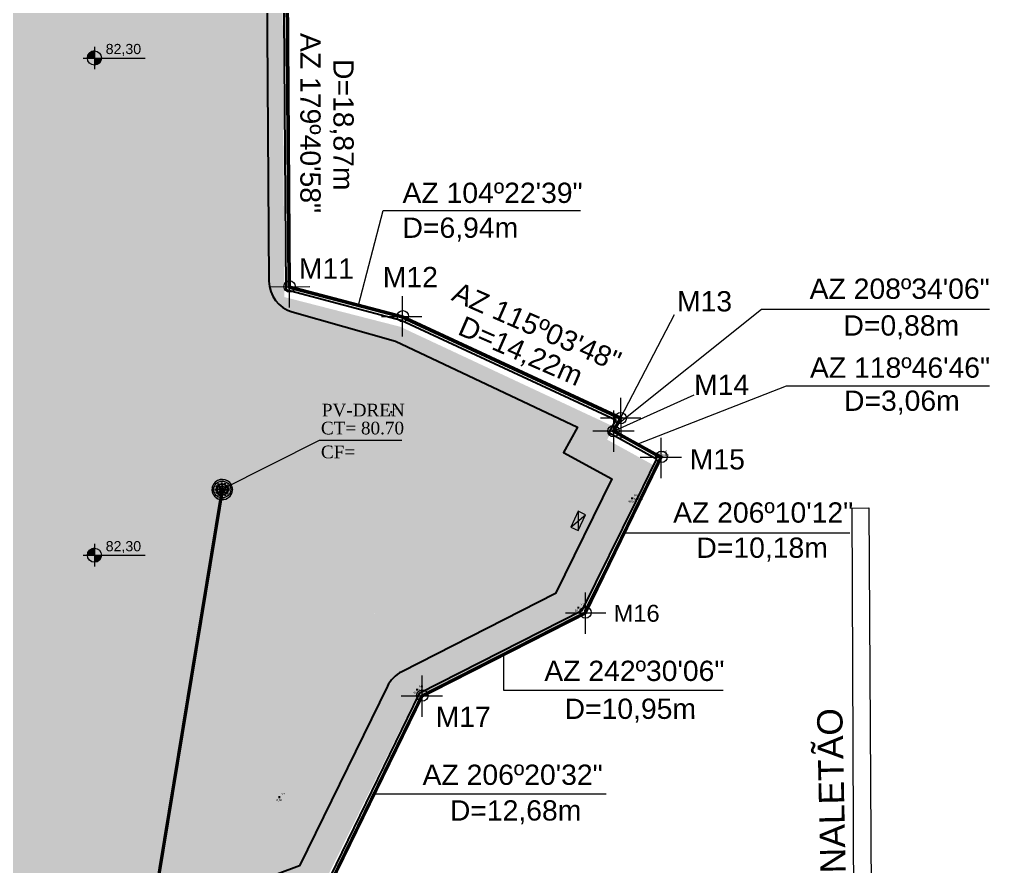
# Model space of a CAD drawing. Header units: metres. Extents: x 1156 to 2335, y -13 to 268.
# Drawn here: x 1386 to 1443.4, y 75.3 to 125.4 of the extents above; entities that cross this region are included whole.
import ezdxf
from ezdxf.enums import TextEntityAlignment as Align

# ---------------------------------------------------------------- set-up
doc = ezdxf.new("R2010")
doc.units = ezdxf.units.M
doc.header["$LTSCALE"] = 0.05
for name, pattern in [('Contínua', [0]), ('Da Camada', [0]), ('Dash dot', [0.021, 0.01, -0.005000000000000001, 0.001, -0.005000000000000001])]:
    doc.linetypes.add(name, pattern=pattern)
doc.layers.get('0').update_dxf_attribs({"lineweight": 0})
for name, color, linetype, lineweight in [('#COTAS', 7, 'Continuous', 18), ('01-TOPO_CAIXA', 17, 'Continuous', 5), ('G-ANNO-DIMS', 111, 'Continuous', 9), ('LEGENDA', 7, 'Contínua', 13), ('P-SANR-FIXT', 7, 'Continuous', 9)]:
    doc.layers.add(name, color=color, linetype=linetype, lineweight=lineweight)
for name, color, linetype in [('$COTA', 4, 'Contínua'), ('$DESCR', 3, 'Contínua'), ('$POINT', 7, 'Contínua'), ('ARQ_RUA', 2, 'Continuous'), ('DIV', 1, 'Contínua'), ('HACHURA', 252, 'Continuous'), ('MURO', 7, 'Continuous'), ('Muro azimute', 5, 'Continuous'), ('sh- grama', 63, 'Continuous')]:
    doc.layers.add(name, color=color, linetype=linetype)
doc.styles.add('Calibri', font='calibri.ttf', dxfattribs={"height": 0.9})
doc.styles.add('L50', font='romans.shx', dxfattribs={"height": 0.75})
doc.styles.add('Padrao', font='arial.ttf')
doc.styles.add('PDF Arial', font='arial.ttf')

# ---------------------------------------------------------------- blocks, each defined once
blk = doc.blocks.new('Poço de visita com grelha - DI - 1200mm-2499239-ESQUEMA IMPLANTAÇÃO GERAL Copiar 1')
at = {"layer": 'P-SANR-FIXT'}
for p, q in [((-0.02414213562373078, 0.2249998140728951), (-0.3498571136907177, 0.2249998140728951)), ((-0.02414213562373035, 0.2049998140728951), (-0.3498571136907179, 0.2049998140728951)), ((-0.2190852182830069, 0.4199428967321715), (-0.2544574053489247, 0.4553150837980894)), ((-0.02414213562373036, 0.2049998140728951), (-0.2544574053489246, -0.02531545565229942)), ((-0.009999999999999615, 0.2391419496966258), (-0.2403152697251937, 0.4694572194218202)), ((-0.009999999999999615, 0.190857678449164), (-0.2403152697251938, -0.0394575912760305)), ((-0.02414213562373077, 0.2249998140728951), (-0.2190852182830069, 0.4199428967321715)), ((-0.009999999999999615, 0.2391419496966258), (-0.009999999999999615, 0.564856927763613)), ((-0.009999999999999615, 0.190857678449164), (-0.009999999999999615, -0.1348572996178232)), ((0.01000000000000039, 0.2391419496966259), (0.01000000000000039, 0.564856927763613)), ((0.0100000000000004, 0.2391419496966259), (0.2403152697251944, 0.4694572194218202)), ((0.01000000000000039, 0.1908576784491638), (0.01000000000000039, -0.1348572996178232)), ((0.0100000000000004, 0.1908576784491638), (0.2403152697251944, -0.03945759127603039)), ((0.02414213562373144, 0.224999814072895), (0.2544574053489254, 0.4553150837980892)), ((0.02414213562373145, 0.224999814072895), (0.3498571136907185, 0.224999814072895)), ((0.0241421356237311, 0.2049998140728951), (0.2544574053489254, -0.02531545565229952)), ((0.02414213562373107, 0.2049998140728951), (0.3498571136907184, 0.2049998140728951))]:
    blk.add_line(p, q, dxfattribs=at)
at = {"layer": 'P-SANR-FIXT', "color": 8, "linetype": 'Dash dot', "true_color": 0x808080}
for radius in [0.6000000000000006, 0.4000000000000006]:
    blk.add_circle((1.586231146433192e-17, 0.2149998140728949), radius, dxfattribs=at)
at = {"layer": 'P-SANR-FIXT', "color": 5, "true_color": 0x0000ff}
blk.add_circle((4.229949723821847e-18, 0.2149998140728949), 0.5000000000000003, dxfattribs=at)
at = {"layer": 'P-SANR-FIXT'}
blk.add_circle((3.468558773533914e-16, 0.2149998140728949), 0.3500000000000003, dxfattribs=at)
for centre, radius, start, end in [((-6.767919558114955e-17, 0.2149998140728952), 0.6000000000000006, 359.9999999999996, 179.9999999999998), ((0, 0.2149998140728952), 0.6000000000000004, 179.9999999999998, 359.9999999999992), ((3.468558773533914e-16, 0.2149998140728949), 0.2999999999999999, 136.9102131717099, 178.0897868282901), ((3.468558773533914e-16, 0.2149998140728949), 0.3, 181.9102131717096, 223.0897868282897), ((3.468558773533914e-16, 0.2149998140728949), 0.2999999999999998, 91.91021317170986, 133.0897868282901), ((3.468558773533914e-16, 0.2149998140728949), 0.2, 137.8659839825988, 177.1340160174011), ((3.468558773533914e-16, 0.2149998140728949), 0.2, 182.8659839825985, 222.1340160174008), ((3.468558773533914e-16, 0.2149998140728949), 0.1999999999999998, 92.86598398259879, 132.1340160174012), ((3.468558773533914e-16, 0.2149998140728949), 0.1999999999999998, 227.8659839825985, 267.1340160174009), ((3.468558773533914e-16, 0.2149998140728949), 0.09999999999999999, 140.7391704772668, 174.2608295227332), ((3.468558773533914e-16, 0.2149998140728949), 0.1, 185.7391704772664, 219.2608295227329), ((3.468558773533914e-16, 0.2149998140728949), 0.09999999999999994, 95.7391704772667, 129.2608295227332), ((3.468558773533914e-16, 0.2149998140728949), 0.09999999999999995, 230.7391704772664, 264.2608295227329), ((3.468558773533914e-16, 0.2149998140728949), 0.2999999999999999, 46.91021317170993, 88.08978682828999), ((3.394534653367032e-16, 0.2149998140728949), 0.1999999999999998, 47.86598398259883, 87.13401601740104), ((3.468558773533914e-16, 0.2149998140728949), 0.09999999999999991, 50.73917047726678, 84.26082952273312), ((3.468558773533914e-16, 0.2149998140728949), 0.09999999999999992, 275.7391704772665, 309.2608295227329), ((3.394534653367032e-16, 0.2149998140728949), 0.1999999999999998, 272.8659839825987, 312.1340160174008), ((3.468558773533914e-16, 0.2149998140728949), 0.1, 5.739170477266761, 39.26082952273323), ((3.468558773533914e-16, 0.2149998140728949), 0.1, 320.7391704772664, 354.2608295227329), ((3.468558773533914e-16, 0.2149998140728949), 0.2, 2.865983982598785, 42.13401601740115), ((3.468558773533914e-16, 0.2149998140728949), 0.2, 317.8659839825985, 357.1340160174007), ((3.468558773533914e-16, 0.2149998140728949), 0.3, 1.910213171709836, 43.08978682829007), ((3.468558773533914e-16, 0.2149998140728949), 0.3, 316.9102131717095, 358.0897868282896), ((3.468558773533914e-16, 0.2149998140728949), 0.2999999999999998, 226.9102131717096, 268.0897868282898), ((3.468558773533914e-16, 0.2149998140728949), 0.2999999999999999, 271.9102131717097, 313.0897868282897)]:
    blk.add_arc(centre, radius, start, end, dxfattribs=at)
blk = doc.blocks.new('PS_CRUZETA')
at = {"color": 0}
for p, q in [((-0.5, 0), (0.5, 0)), ((0, 0.5), (0, -0.5))]:
    blk.add_line(p, q, dxfattribs=at)
blk = doc.blocks.new('MURO')
blk.add_blockref('PS_CRUZETA', (0, 0))
at = {"color": 7, "style": 'Padrao'}
blk.add_attdef('0', (1.2, 1.2), '', height=1.2, dxfattribs=at)
at = {"color": 3, "style": 'Padrao'}
blk.add_attdef('1', (1.2, -1), '', height=1.2, dxfattribs=at)
at = {"color": 4, "style": 'Padrao'}
blk.add_attdef('2', text='', height=1.2, dxfattribs=at).set_placement((0, -1.2), align=Align.TOP_CENTER)
blk = doc.blocks.new('REC')
blk.add_blockref('PS_CRUZETA', (0, 0))
at = {"color": 7, "linetype": 'Da Camada', "style": 'Padrao'}
blk.add_attdef('0', (1.2, 1.2), '', height=1.2, dxfattribs=at)
at = {"color": 3, "linetype": 'Contínua', "style": 'Padrao'}
blk.add_attdef('1', (1.2, -1), '', height=1.2, dxfattribs=at)
at = {"color": 4, "linetype": 'Contínua', "style": 'Padrao'}
blk.add_attdef('2', text='', height=1.2, dxfattribs=at).set_placement((0, -1.2), align=Align.TOP_CENTER)
blk = doc.blocks.new('A$C9e43eeee')
at = {"layer": 'Muro azimute', "color": 7, "lineweight": 50}
for p, q in [((219.0199928000293, 87.06010904817822), (218.8946649801001, 105.9050366347933)), ((225.720095847013, 85.29558183534982), (219.0199928000293, 87.06010904817822)), ((238.6448272022317, 79.29982396683636), (225.720095847013, 85.29558183534982)), ((238.220767088329, 78.53204126751962), (238.6448272022317, 79.29982396683636)), ((241.0297080897508, 76.98004654332044), (238.220767088329, 78.53204126751962)), ((239.7255745515358, 74.29060489593985), (241.0297080897508, 76.98004654332044)), ((236.5350791078308, 67.76142156406286), (239.7255745515358, 74.29060489593985)), ((226.8753957132067, 62.84978618382456), (236.5350791078308, 67.76142156406286)), ((221.2317180000318, 51.27914576514604), (226.8753957132067, 62.84978618382456))]:
    blk.add_line(p, q, dxfattribs=at)
blk = doc.blocks.new('A$C1ef3e068')
at = {"layer": 'Muro azimute', "color": 7, "lineweight": 0}
for p, q in [((223.074933022016, 92.40441331722513), (223.0760252428963, 90.0206386336481)), ((224.29791368514, 91.24364730270327), (221.914139001562, 91.24255508182432)), ((229.775008063335, 90.70100853238773), (229.7761002842153, 88.31723384854104)), ((230.9368943046693, 89.47909208421106), (228.5531196210914, 89.47799986333212)), ((242.6997534213997, 84.674689419076), (242.7008456422782, 82.29091473549852)), ((242.275679303576, 83.93746796455753), (242.2767995301174, 81.49257085298859)), ((243.8921868736288, 83.48334818772719), (241.5084121900509, 83.48225596684824)), ((243.498687972361, 82.71557952204466), (241.0537908634878, 82.71445929550282)), ((245.0846483117375, 82.32435081236645), (245.0857405326178, 79.9405761287885)), ((246.3076289748597, 81.16358479784458), (243.862731863831, 81.16246457130183)), ((240.5899913241547, 73.16684826110122), (240.5911115506979, 70.72195114953274)), ((241.8129999929415, 71.9449598185879), (239.4292253093636, 71.94386759770896)), ((240.5905514374253, 71.94439970531675), (240.6076428769384, 72.07899479397747)), ((230.9303079295305, 68.25521288032405), (230.9314281560737, 65.81031576929445)), ((232.1533165983174, 67.03332443834961), (229.7084194894442, 67.03220421180822))]:
    blk.add_line(p, q, dxfattribs=at)
at = {"layer": 'Muro azimute', "color": 4, "const_width": 0.2}
blk.add_lwpolyline([(222.9501373097089, 110.088014745141), (223.0754650128792, 91.2430871893786), (229.7755680598644, 89.4785599765498), (242.70029953184, 83.48280207728772), (242.2762394168612, 82.71501937602352), (245.08518041936, 81.16302465377103), (240.5905514321357, 71.94439966366119), (230.9308680428148, 67.0327642942757), (225.28719032964, 55.46212387559717), (219.3860425843264, 53.26574595664877), (215.2378455135735, 35.36689561625337), (204.322632804853, 31.388089042221), (199.9660071145699, 14.03906419789161), (199.0283081476023, 4.773050843828969), (73.36817218635088, 4.495088388339013), (41.92536681077434, 4.37731795990527), (4.055474047283951, 4.182972289133204), (44.88913130881974, 212.8593178364454)], dxfattribs=at)
at = {"layer": 'Muro azimute', "color": 7, "lineweight": 0}
for points in [[(227.1762816600485, 90.16310341629196), (228.6477904495769, 95.77963584920508), (240.3303396511037, 95.77963584920508)], [(242.4882694748885, 83.09891072762912), (251.0429656018969, 89.92882130181533), (264.5340396749962, 89.92882130181533)], [(242.7002995318398, 83.48280207728749), (245.895782430598, 89.61753228482121)], [(243.6807099186481, 81.93902201587116), (252.5172211776298, 85.40225201603607), (264.5362956131357, 85.40225201603607)], [(242.2762394168612, 82.71501937602352), (247.0512999769344, 84.8540654448916)], [(242.9084088595455, 76.68777458700515), (256.2734883341691, 76.68777458700515)], [(235.7607097401269, 69.48858198439484), (235.7607097401269, 67.3934688748268), (248.7679821360725, 67.3934688748268)], [(228.1090291862274, 61.24744408493643), (241.8511890261507, 61.24744408493643)]]:
    blk.add_lwpolyline(points, dxfattribs=at)
for centre, radius in [((223.1059766581902, 91.27362669013974), 0.336209089268836), ((229.8060797051739, 89.50909947731134), 0.3362090893776963), ((242.7002995318398, 83.48280207728749), 0.3362090894038934), ((242.2762394900446, 82.71501940880671), 0.3362090893235544), ((245.1156919479117, 81.19356418555026), 0.3362090892361512), ((240.6210629659936, 71.97493920602437), 0.3362090894416814), ((230.9613795692121, 67.06330382578517), 0.3362090893330905)]:
    blk.add_circle(centre, radius, dxfattribs=at)
at = {"layer": 'Muro azimute', "color": 252, "lineweight": 0}
blk.add_blockref('A$C9e43eeee', (4.055472329608165, 4.182978110451131), dxfattribs=at)
at = {"layer": 'Muro azimute', "color": 7, "lineweight": 0, "style": 'PDF Arial'}
for s, height, rotation, p in [('AZ 179º40\'58"', 1.2, 270.026252331115, (223.7383818701046, 106.2773975262144)), ('D=18,87m', 1.2, 270.026252331115, (225.6977559125871, 104.7340811283511)), ('AZ 104º22\'39"', 1.2, 0.02625233111385745, (229.7887069449189, 96.21333511847342)), ('D=6,94m', 1.2, 0.02625233111385745, (229.7887069449189, 94.15135306616367)), ('M11', 1.2, 0.02625233111385745, (223.6546595032487, 91.73123035308163)), ('M12', 1.2, 0.02625233111385745, (228.6244781926653, 91.23067405322308)), ('AZ 115º03\'48"', 1.2, 336.3795724773784, (232.6126659728016, 90.49100733071236)), ('AZ 208º34\'06"', 1.2, 0.02625233111385745, (253.8848661789052, 90.53919665130888)), ('M13', 1.2, 0.02625233111385745, (246.03339465725, 89.7972848398349)), ('D=0,88m', 1.2, 0.02625233111385745, (255.8868377461367, 88.36593307899238)), ('D=14,22m', 1.2, 336.3795724773784, (232.9881468820176, 88.46818096625066)), ('AZ 118º46\'46"', 1.2, 0.02625233111385745, (253.9059826300836, 85.8713135251005)), ('M14', 1.2, 0.02625233111385745, (247.0512999769344, 84.8540654448916)), ('D=3,06m', 1.2, 0.02625233111385745, (255.9206655410781, 83.91429036197815)), ('M15', 1.2, 0.02625233111385745, (246.792565602711, 80.44531922544456)), ('AZ 206º10\'12"', 1.2, 0.02625233111385745, (245.805021748035, 77.2948725228207)), ('D=10,18m', 1.2, 0.02625233111385745, (247.1830962687536, 75.2155153018548)), ('M16', 1.002636413720816, 0.02625233111385745, (242.2833747140321, 71.43250379857272)), ('AZ 242º30\'06"', 1.2, 0.02625233111385745, (238.1825410596102, 67.92592719316826)), ('D=10,95m', 1.2, 0.02625233111385745, (239.381311881476, 65.68316294622355)), ('M17', 1.2, 0.02625233111385745, (231.7523356655493, 65.20982483358102)), ('AZ 206º20\'32"', 1.2, 0.02625233111385745, (230.9760433790207, 61.77835650770749)), ('D=12,68m', 1.2, 0.02625233111385745, (232.5929002753755, 59.66756310196752))]:
    blk.add_text(s, height=height, rotation=rotation, dxfattribs=at).set_placement(p)

msp = doc.modelspace()

# ---------------------------------------------------------------- hatches: boundary and pattern name
at = {"layer": 'G-ANNO-DIMS'}
h = msp.add_hatch(color=7, dxfattribs=at)
edge = h.paths.add_edge_path()
edge.add_line((1390.409853682899, 123.1559418792228), (1389.993187016232, 123.1559418792228))
edge.add_arc((1390.409853682899, 123.1559418792228), 0.4166666666666666, 90.00000000000068, 179.9999999999988, ccw=False)
edge.add_line((1390.409853682899, 123.5726085458897), (1390.409853682899, 123.1559418792232))
h = msp.add_hatch(color=7, dxfattribs=at)
edge = h.paths.add_edge_path()
edge.add_line((1390.409853682899, 122.7392752125562), (1390.409853682899, 123.1559418792228))
edge.add_line((1390.409853682899, 123.1559418792228), (1390.826520349566, 123.1559418792228))
edge.add_arc((1390.409853682899, 123.1559418792228), 0.4166666666666661, -90.0000000000008, 2.2168933355715126e-12, ccw=False)
h = msp.add_hatch(color=7, dxfattribs=at)
edge = h.paths.add_edge_path()
edge.add_line((1390.409853682899, 93.73414209240369), (1389.993187016232, 93.73414209240369))
edge.add_arc((1390.409853682899, 93.73414209240369), 0.4166666666666666, 90.00000000000068, 179.9999999999988, ccw=False)
edge.add_line((1390.409853682899, 94.15080875907066), (1390.409853682899, 93.73414209240414))
h = msp.add_hatch(color=7, dxfattribs=at)
edge = h.paths.add_edge_path()
edge.add_line((1390.409853682899, 93.31747542573717), (1390.409853682899, 93.73414209240369))
edge.add_line((1390.409853682899, 93.73414209240369), (1390.826520349566, 93.73414209240369))
edge.add_arc((1390.409853682899, 93.73414209240369), 0.4166666666666661, -90.0000000000008, 2.2168933355715126e-12, ccw=False)
at = {"layer": 'HACHURA'}
h = msp.add_hatch(color=254, dxfattribs=at)
h.dxf.hatch_style = 1
h.paths.add_polyline_path([(1212.195977860513, 134.0107282215482), (1199.32995717525, 84.79336315859305), (1214.30130555315, 84.83600054532431)])
h.paths.add_polyline_path([(1407.008080806368, 85.78568988649036), (1406.986465979796, 103.7259959402963), (1406.983158297278, 106.4258597192922), (1407.008025971882, 85.78568979866591)], flags=16)
edge = h.paths.add_edge_path()
edge.add_line((1183.767151331059, 25.83145774837854), (1183.75122256398, 25.75673621536513))
edge.add_line((1183.75122256398, 25.75673621536513), (1183.741149077204, 25.70948168706915))
edge.add_line((1183.741149077204, 25.70948168706915), (1183.72511879662, 25.63428395620454))
edge.add_line((1183.72511879662, 25.63428395620454), (1183.605304688754, 25.07223833323329))
edge.add_arc((1185.885731002197, 24.90369813629407), 2.286646008683192, 175.7731074927766, 270.2148287075564)
edge.add_line((1185.894304688773, 22.61706820101259), (1205.487123109817, 22.86405244818903))
edge.add_line((1205.487123109817, 22.86405244818903), (1214.30130555315, 84.83600054532431))
edge.add_line((1214.30130555315, 84.83600054532431), (1199.329957175249, 84.79336315859305))
edge.add_line((1199.329957175249, 84.79336315859305), (1189.304608461529, 47.46812756740078))
edge.add_line((1189.304608461529, 47.46812756740078), (1189.231373847798, 47.19546880121393))
edge.add_line((1189.231373847798, 47.19546880121393), (1189.124221126569, 46.79653000333806))
edge.add_line((1189.124221126569, 46.79653000333806), (1189.050838306253, 46.52331945128131))
edge.add_line((1189.050838306253, 46.52331945128131), (1183.767151331059, 25.83145774837854))
edge = h.paths.add_edge_path()
edge.add_line((1313.807770025438, 95.32412090877156), (1313.756030044313, 84.83600054532386))
edge.add_line((1313.756030044313, 84.83600054532386), (1320.405806325155, 84.83600054532431))
edge.add_line((1320.405806325155, 84.83600054532431), (1320.493984514083, 101.0453653739611))
edge.add_line((1320.493984514083, 101.0453653739611), (1380.913090526589, 100.7166882542175))
edge.add_line((1380.913090526589, 100.7166882542175), (1380.826700325871, 84.83600054532431))
edge.add_line((1380.826700325871, 84.83600054532431), (1407.182820353467, 84.83600054532431))
edge.add_line((1407.182820353467, 84.83600054532431), (1407.745763584253, 85.98424896305656))
edge.add_arc((1409.451768116328, 85.14785878112816), 1.899999999970158, 116.92909074290151, 153.8830154241595, ccw=False)
edge.add_line((1408.591281975283, 86.84183741173561), (1417.695672646325, 91.46657225409413))
edge.add_line((1417.695672646325, 91.46657225409413), (1421.032993113978, 98.24976842916399))
edge.add_line((1421.032993113978, 98.24976842916399), (1418.177504260644, 99.81824780081402))
edge.add_line((1418.177504260644, 99.81824780081402), (1418.992629498875, 101.3152604221297))
edge.add_line((1418.992629498875, 101.3152604221297), (1408.220998927653, 106.394174954574))
edge.add_line((1408.220998927653, 106.394174954574), (1402.210778933556, 108.1035964045724))
edge.add_arc((1402.702830760927, 110.0088548047292), 1.967771473567591, 177.2930916832972, 255.5192111753212, ccw=False)
edge.add_line((1400.737254950498, 110.1017865304526), (1400.609681696032, 127.5972104095387))
edge.add_line((1400.609681696032, 127.5972104095387), (1396.910918399795, 134.1696502113165))
edge.add_line((1396.910918399795, 134.1696502113165), (1315.438802073675, 133.9162412891107))
edge.add_line((1315.438802073675, 133.9162412891107), (1315.00145872191, 133.9170955796286))
edge.add_line((1315.00145872191, 133.9170955796286), (1314.510980549973, 133.9104267917197))
edge.add_line((1314.510980549973, 133.9104267917197), (1298.894297668458, 133.8125597349614))
edge.add_line((1298.894297668458, 133.8125597349614), (1249.425744750485, 133.960866511056))
edge.add_line((1249.425744750485, 133.960866511056), (1249.173082516549, 133.9616240007992))
edge.add_line((1249.173082516549, 133.9616240007992), (1247.760952937357, 133.9658578168348))
edge.add_line((1247.760952937357, 133.9658578168348), (1247.527193455181, 133.9665587007995))
edge.add_line((1247.527193455181, 133.9665587007995), (1236.835353481375, 133.9986161776548))
edge.add_line((1236.835353481375, 133.9986161776548), (1236.738452344786, 133.9989067175385))
edge.add_line((1236.738452344786, 133.9989067175385), (1236.44535435595, 133.999785516886))
edge.add_line((1236.44535435595, 133.999785516886), (1236.149733803514, 133.9999189177758))
edge.add_line((1236.149733803514, 133.9999189177758), (1212.196111030107, 134.0107281615225))
edge.add_line((1212.196111030107, 134.0107281615225), (1214.30130555315, 84.83600054532431))
edge.add_line((1214.30130555315, 84.83600054532431), (1225.765120272134, 84.83600054532431))
edge.add_line((1225.765120272134, 84.83600054532431), (1225.819001693541, 95.75818852337457))
edge.add_line((1225.819001693541, 95.75818852337457), (1230.818931593809, 95.7335228308863))
edge.add_line((1230.818931593809, 95.7335228308863), (1230.839650775987, 99.93347172522877))
edge.add_line((1230.839650775987, 99.93347172522877), (1248.80939925993, 99.84482322433965))
edge.add_line((1248.80939925993, 99.84482322433965), (1248.920296419074, 122.3245496863944))
edge.add_line((1248.920296419074, 122.3245496863944), (1284.979791503263, 122.1466605002426))
edge.add_line((1284.979791503263, 122.1466605002426), (1284.868894548254, 99.66693424592509))
edge.add_line((1284.868894548254, 99.66693424592509), (1308.828559193519, 99.5487362447399))
edge.add_line((1308.828559193519, 99.5487362447399), (1308.80784001134, 95.34878735039334))
edge.add_line((1308.80784001134, 95.34878735039334), (1313.807770025438, 95.32412090877156))
h.paths.add_polyline_path([(1228.745275316631, 37.65171221174811), (1229.020465770055, 52.14910058486808), (1256.244278848847, 51.63247060847667), (1255.969088395427, 37.1350822353576)], flags=16)
h.paths.add_polyline_path([(1320.701303851545, 108.7253797752689), (1320.764064152304, 133.6753008401662), (1381.183872999642, 133.5233177791748), (1381.121112698882, 108.5733967142761)], flags=16)
edge = h.paths.add_edge_path()
edge.add_line((1233.026484605381, 29.69987071152869), (1235.64480594914, 25.68703387058))
edge.add_line((1235.64480594914, 25.68703387058), (1265.617985048014, 25.56627899449146))
edge.add_line((1265.617985048014, 25.56627899449146), (1263.384337909028, 28.97198284678931))
edge.add_line((1263.384337909028, 28.97198284678931), (1263.40133109114, 29.12588810701451))
edge.add_line((1263.40133109114, 29.12588810701451), (1263.442485379093, 29.29109715580822))
edge.add_line((1263.442485379093, 29.29109715580822), (1263.534374119408, 29.42871140384628))
edge.add_line((1263.534374119408, 29.42871140384628), (1263.729782814007, 29.57388820012617))
edge.add_line((1263.729782814007, 29.57388820012617), (1266.754964820123, 29.56331269756689))
edge.add_line((1266.754964820123, 29.56331269756689), (1269.557553198193, 25.55040740268456))
edge.add_line((1269.557553198193, 25.55040740268456), (1280.640587741831, 25.5057564679743))
edge.add_line((1280.640587741831, 25.5057564679743), (1285.787498000465, 25.4850207792953))
edge.add_line((1285.787498000465, 25.4850207792953), (1307.302450630883, 25.28199314558529))
edge.add_line((1307.302450630883, 25.28199314558529), (1307.235653104142, 25.398611216148))
edge.add_line((1307.235653104142, 25.398611216148), (1305.109130180316, 28.63070255239987))
edge.add_arc((1305.526829995668, 28.90552406584773), 0.4999999999993107, 89.7692668253253, 213.3425265701115, ccw=False)
edge.add_line((1305.528843517022, 29.40552001156235), (1307.92924423776, 29.39584936265843))
edge.add_arc((1307.927230721224, 28.89585461317994), 0.4999988037534622, 38.64973616694232, 89.76926682538118, ccw=False)
edge.add_line((1308.317719093579, 29.20813275011929), (1310.991589173086, 25.38347943473415))
edge.add_line((1310.991589173086, 25.38347943473415), (1351.233189040537, 25.22135551089028))
edge.add_line((1351.233189040537, 25.22135551089028), (1347.726137142824, 28.36167702455819))
edge.add_line((1347.726137142824, 28.36167702455819), (1347.485584879882, 28.58707272284406))
edge.add_line((1347.485584879882, 28.58707272284406), (1347.587967512135, 29.05994531870707))
edge.add_line((1347.587967512135, 29.05994531870707), (1347.793882606016, 29.22242000451812))
edge.add_line((1347.793882606016, 29.22242000451812), (1348.059678065791, 29.23416924287509))
edge.add_line((1348.059678065791, 29.23416924287509), (1352.153402761858, 29.18554331097735))
edge.add_line((1352.153402761858, 29.18554331097735), (1354.874385472453, 26.81782104832533))
edge.add_line((1354.874385472453, 26.81782104832533), (1370.318253214566, 26.6444664535176))
edge.add_line((1370.318253214566, 26.6444664535176), (1373.815590568753, 26.63037376467779))
edge.add_line((1373.815590568753, 26.63037376467779), (1377.912332936328, 26.61386574454687))
edge.add_line((1377.912332936328, 26.61386574454687), (1378.242833606573, 31.61871682491634))
edge.add_line((1378.242833606573, 31.61871682491634), (1377.123711850773, 32.85871384216048))
edge.add_arc((1378.534202163913, 34.13170915894291), 1.900000000003204, 164.5560199166582, 222.0668745643035, ccw=False)
edge.add_line((1376.702808731756, 34.63767170366842), (1380.971741828911, 50.08959817120117))
edge.add_arc((1382.803135261065, 49.58363562647525), 1.900000000000906, 110.3274248843949, 164.5560199166259, ccw=False)
edge.add_line((1382.143104641525, 51.36530887970471), (1391.937866822536, 54.99383220116957))
edge.add_line((1391.937866822536, 54.99383220116957), (1396.084279357152, 72.04739694625837))
edge.add_arc((1397.930491349947, 71.59850800937737), 1.899999999997952, 110.58273320126469, 166.3342500322979, ccw=False)
edge.add_line((1397.262528225467, 73.37722250707716), (1402.535882122051, 75.35753241617763))
edge.add_line((1402.535882122051, 75.35753241617763), (1407.182820353467, 84.83600054532431))
edge.add_line((1407.182820353467, 84.83600054532431), (1380.82670032587, 84.83600054532431))
edge.add_line((1380.82670032587, 84.83600054532431), (1380.777365698096, 75.76705741985566))
edge.add_line((1380.777365698096, 75.76705741985566), (1320.358259685588, 76.09573453959925))
edge.add_line((1320.358259685588, 76.09573453959925), (1320.405806325156, 84.83600054532431))
edge.add_line((1320.405806325156, 84.83600054532431), (1313.756030044315, 84.83600054532431))
edge.add_line((1313.756030044315, 84.83600054532431), (1313.743491232994, 82.294280206541))
edge.add_line((1313.743491232994, 82.294280206541), (1308.733561355132, 82.31899523099824))
edge.add_line((1308.733561355132, 82.31899523099824), (1308.720326132329, 77.60900321095338))
edge.add_line((1308.720326132329, 77.60900321095338), (1230.731417714797, 77.99373869144634))
edge.add_line((1230.731417714797, 77.99373869144634), (1230.754634673278, 82.70368146951355))
edge.add_line((1230.754634673278, 82.70368146951355), (1225.754722779877, 82.72834707317057))
edge.add_line((1225.754722779877, 82.72834707317057), (1225.765120272133, 84.83600054532431))
edge.add_line((1225.765120272133, 84.83600054532431), (1214.30130555315, 84.83600054532431))
edge.add_line((1214.30130555315, 84.83600054532431), (1205.487123109817, 22.86405244818903))
edge.add_line((1205.487123109817, 22.86405244818903), (1211.934348003038, 29.77998375960457))
edge.add_line((1211.934348003038, 29.77998375960457), (1233.026484605381, 29.69987071152869))
at = {"layer": 'sh- grama'}
h = msp.add_hatch(color=63, dxfattribs=at)
edge = h.paths.add_edge_path()
edge.add_line((1393.559670947725, 140.1318690047672), (1400.611708424357, 127.6008990337542))
edge.add_line((1400.611708424357, 127.6008990337542), (1400.738402321041, 109.9444294022917))
edge.add_arc((1402.638358759446, 109.957345254396), 1.900000338703476, 180.3894891484446, 254.1232313835997)
edge.add_line((1402.118577102092, 108.1298255374707), (1408.228897591403, 106.3919335932399))
edge.add_line((1408.228897591403, 106.3919335932399), (1418.992647754408, 101.3152603995239))
edge.add_line((1418.992647754408, 101.3152603995239), (1418.177522516177, 99.81824777820871))
edge.add_line((1418.177522516177, 99.81824777820871), (1421.033011369512, 98.2497684065587))
edge.add_line((1421.033011369512, 98.2497684065587), (1417.695690901859, 91.46657223148802))
edge.add_line((1417.695690901859, 91.46657223148802), (1408.415783559479, 86.75268061909708))
edge.add_arc((1409.578000514073, 85.0630286059344), 2.05077355530294, 124.5219036161209, 153.3072296978143)
edge.add_line((1407.745781839787, 85.98424894045233), (1402.535900377584, 75.35753239357211))
edge.add_line((1402.535900377584, 75.35753239357211), (1397.297702434921, 73.39042464865008))
edge.add_arc((1397.931912335216, 71.5977656641158), 1.901538438334441, 109.4828462876583, 166.3225017663284)
edge.add_line((1396.084297612686, 72.04739692365334), (1391.937885078069, 54.99383217856351))
edge.add_line((1391.937885078069, 54.99383217856351), (1382.143122897058, 51.36530885709917))
edge.add_arc((1382.803153516597, 49.58363560387103), 1.899999999999176, 110.3274248843702, 164.5560199166348)
edge.add_line((1380.971760084444, 50.08959814859621), (1376.702826987289, 34.63767168106284))
edge.add_arc((1378.534220419441, 34.13170913633673), 1.899999999998982, 164.5560199166041, 222.0668745643673)
edge.add_line((1377.123730106306, 32.85871381955556), (1378.242851862106, 31.61871680231066))
edge.add_line((1378.242851862106, 31.61871680231066), (1382.679687839428, 49.66019409556296))
edge.add_line((1382.679687839428, 49.66019409556296), (1393.595735534175, 53.65329942013824))
edge.add_line((1393.595735534175, 53.65329942013824), (1397.848281364337, 71.56762870122651))
edge.add_line((1397.848281364337, 71.56762870122651), (1403.731373186661, 73.77691434000062))
edge.add_line((1403.731373186661, 73.77691434000062), (1409.353419996443, 85.13118932814385))
edge.add_line((1409.353419996443, 85.13118932814385), (1419.064025037609, 90.18583579372469))
edge.add_line((1419.064025037609, 90.18583579372469), (1423.441818455869, 99.09440662732896))
edge.add_line((1423.441818455869, 99.09440662732896), (1420.751445019992, 100.5721904510272))
edge.add_line((1420.751445019992, 100.5721904510272), (1421.165247816637, 101.3321571165878))
edge.add_line((1421.165247816637, 101.3321571165878), (1408.496934671073, 107.256558139671))
edge.add_line((1408.496934671073, 107.256558139671), (1401.646494182095, 109.0125763556027))
edge.add_line((1401.646494182095, 109.0125763556027), (1401.5414523406, 127.9877992355355))
edge.add_line((1401.5414523406, 127.9877992355355), (1394.440369146645, 140.6059199644686))
edge.add_line((1394.440369146645, 140.6059199644686), (1393.559670947725, 140.1318690047672))

# ---------------------------------------------------------------- linework, layer by layer
at = {"layer": '#COTAS', "color": 4, "linetype": 'Da Camada'}
msp.add_line((1435.245707793215, 96.52363396754134, -80.934), (1436.245679442359, 96.53116395083833, -80.934), dxfattribs=at)
at = {"color": 4, "linetype": 'Da Camada'}
for points in [[(1435.468350297826, 44.90317813252676), (1435.245707793215, 96.52363396754134)], [(1436.245679442359, 96.53116395083833), (1436.563853407798, 44.64627051299084)]]:
    msp.add_lwpolyline(points, dxfattribs=at)
at = {"layer": '01-TOPO_CAIXA', "linetype": 'Continuous', "ltscale": 0.4000000059604645}
for points in [[(1418.597122944305, 95.40373831187952), (1419.029522944296, 95.19483831097949), (1419.470322944278, 96.12753830982018), (1419.037922944287, 96.33643831072021), (1418.597122944305, 95.40373831187952)], [(1418.597122944305, 95.40373831187952), (1419.029522944296, 95.19483831097949), (1419.470322944278, 96.12753830982018), (1419.037922944287, 96.33643831072021), (1418.597122944305, 95.40373831187952)], [(1418.597122944305, 95.40373831187952), (1419.470322944278, 96.12753830982018)], [(1418.597122944305, 95.40373831187952), (1419.470322944278, 96.12753830982018)], [(1419.037922944287, 96.33643831072021), (1419.029522944296, 95.19483831097949)], [(1419.037922944287, 96.33643831072021), (1419.029522944296, 95.19483831097949)]]:
    msp.add_lwpolyline(points, dxfattribs=at)
at = {"layer": 'ARQ_RUA', "elevation": 1.36860923172681}
msp.add_lwpolyline([(1393.559670947725, 140.1318690047672), (1400.611708424357, 127.6008990337542), (1400.73840746968, 109.9437118713364, 0.3331991472202022), (1402.118577102092, 108.1298255374707), (1408.221017183186, 106.3941749319684), (1418.992647754408, 101.3152603995239), (1418.177522516177, 99.81824777820871), (1421.033011369512, 98.2497684065587), (1417.695690901859, 91.46657223148802), (1408.591300230817, 86.84183738913029, 0.16265397471514), (1407.745781839787, 85.98424894045233), (1402.535900377584, 75.35753239357211), (1397.262546481001, 73.37722248447186, 0.2481767017898029), (1396.084297612686, 72.04739692365334), (1391.937885078069, 54.99383217856351), (1382.143122897058, 51.36530885709917, 0.2411339360085654), (1380.971760084444, 50.08959814859621), (1376.702826987289, 34.63767168106284, 0.2563417893826386), (1377.123730106306, 32.85871381955548), (1378.242851862106, 31.61871680231066)], format="xyb", dxfattribs=at)
at = {"layer": 'G-ANNO-DIMS', "color": 7}
for p, q in [((1390.409853682899, 123.8226085458906), (1390.409853682899, 122.4892752125567)), ((1389.743187016232, 123.1559418792237), (1393.410323638271, 123.1559418792237)), ((1390.409853682899, 94.40080875907157), (1390.409853682899, 93.06747542573763)), ((1389.743187016232, 93.7341420924046), (1393.410323638271, 93.7341420924046))]:
    msp.add_line(p, q, dxfattribs=at)
for centre in [(1390.409853682899, 123.1559418792237), (1390.409853682899, 93.7341420924046)]:
    msp.add_circle(centre, 0.4166666666666668, dxfattribs=at)
for centre in [(1390.409853682899, 123.1559418792237), (1390.409853682899, 93.7341420924046)]:
    msp.add_arc(centre, 0.4166666666666666, 90, 180, dxfattribs=at)
at = {"layer": 'LEGENDA', "ltscale": 0.4, "elevation": -80.934, "flags": 128}
msp.add_lwpolyline([(1397.9710024755, 97.63558517900873), (1403.728765337404, 100.534938424282), (1408.601029115143, 100.534938424282)], dxfattribs=at)
at = {"layer": 'LEGENDA', "color": 4, "ltscale": 0.4, "const_width": 0.2, "elevation": -1.335999999999999, "flags": 128}
msp.add_lwpolyline([(1397.982213496896, 97.6459920177387), (1392.767272944296, 65.99248831105996)], dxfattribs=at)
at = {"layer": 'Muro azimute'}
for points in [[(1386.024322944311, 155.7742383120732), (1387.574322944299, 152.9872383115964), (1388.889322944302, 150.675238310747), (1390.399322944311, 148.0162383107619), (1391.938322944301, 145.300238310747), (1393.533322944302, 142.4992383117007), (1394.857322944295, 140.1822383118944), (1396.642322944298, 137.0322383115219), (1398.271322944314, 134.1702383117901), (1399.621322944291, 131.8942383112537), (1401.60232294429, 128.3982383119093), (1401.728322944309, 109.4522383114474), (1408.559322944314, 107.6532383108662), (1421.273322944292, 101.7552383108215), (1420.856322944306, 101.0002383118646), (1423.674322944305, 99.44323831183482), (1422.453322944315, 96.92523831074703), (1419.265322944291, 90.50123831202853), (1419.257322944289, 90.43823831101525), (1409.632322944289, 85.5442383116262), (1403.994322944312, 73.98523831126857)], [(1404.139025619017, 73.82569216696191), (1409.782703332191, 85.39633258564044), (1419.442386726816, 90.30796796587873), (1419.459478166329, 90.44256305453945), (1422.632882170521, 96.83715129775572), (1423.937015708736, 99.52659294513631), (1421.128074707314, 101.0785876693355), (1421.552134821216, 101.8463703686522), (1408.627403465998, 107.8421282371657), (1401.927300419014, 109.6066554499941), (1401.801972599085, 128.4515830366092), (1399.794351159445, 131.9945636274444), (1398.444253373101, 134.2707284888403), (1396.816233600922, 137.1310063203948), (1395.031150039398, 140.2811537826585), (1393.707046030755, 142.5983357982861), (1392.112224947773, 145.3990215988981), (1390.573236598076, 148.1150008602219), (1389.063170197066, 150.774117694624), (1387.748644106435, 153.0852844802814), (1386.199177238708, 155.8713258741574)]]:
    msp.add_lwpolyline(points, dxfattribs=at)

# ---------------------------------------------------------------- block references
at = {"layer": 'DIV', "linetype": 'Contínua'}
ref = msp.add_blockref('REC', (1407.975119994192, 102.2070660585688, -80.934), dxfattribs=dict(at, xscale=0.1, yscale=0.1, zscale=0.1))
ref.add_attrib('0', 'M8', (1408.095119994188, 102.3270660577493, -80.934), dxfattribs={"layer": '$POINT', "color": 7, "linetype": 'Da Camada', "height": 0.12, "style": 'Padrao'})
ref.add_attrib('2', '0,00', dxfattribs={"layer": '$COTA', "color": 4, "linetype": 'Contínua', "height": 0.12, "style": 'Padrao'}).set_placement((1407.975119994192, 102.0870660593884, -80.934), align=Align.TOP_CENTER)
ref = msp.add_blockref('REC', (1401.346486085643, 79.4216735338943, -80.934), dxfattribs=dict(at, xscale=0.1, yscale=0.1, zscale=0.1))
ref.add_attrib('0', 'M7', (1401.466486085639, 79.54167353307474, -80.934), dxfattribs={"layer": '$POINT', "color": 7, "linetype": 'Da Camada', "height": 0.12, "style": 'Padrao'})
ref.add_attrib('2', '0,00', dxfattribs={"layer": '$COTA', "color": 4, "linetype": 'Contínua', "height": 0.12, "style": 'Padrao'}).set_placement((1401.346486085643, 79.30167353471387, -80.934), align=Align.TOP_CENTER)
at = {"layer": 'MURO', "linetype": 'Contínua'}
ref = msp.add_blockref('MURO', (1423.784895669286, 99.67679891308416, -80.934), dxfattribs=dict(at, xscale=0.1, yscale=0.1, zscale=0.1))
ref.add_attrib('0', 'TA45', (1423.904895669282, 99.79679891226459, -80.934), dxfattribs={"layer": '$POINT', "color": 7, "linetype": 'Da Camada', "height": 0.12, "style": 'Padrao'})
ref.add_attrib('1', 'MURO', (1423.904895669282, 99.57679891345668, -80.934), dxfattribs={"layer": '$DESCR', "color": 3, "linetype": 'Contínua', "height": 0.12, "style": 'Padrao'})
ref.add_attrib('2', '68,77', dxfattribs={"layer": '$COTA', "color": 4, "linetype": 'Contínua', "height": 0.12, "style": 'Padrao'}).set_placement((1423.784895669286, 99.55679891390372, -80.934), align=Align.TOP_CENTER)
ref = msp.add_blockref('MURO', (1422.229001137977, 97.10596437139083, -80.934), dxfattribs=dict(at, xscale=0.1, yscale=0.1, zscale=0.1))
ref.add_attrib('0', 'M7', (1422.349001137972, 97.22596437057126, -80.934), dxfattribs={"layer": '$POINT', "color": 7, "linetype": 'Da Camada', "height": 0.12, "style": 'Padrao'})
ref.add_attrib('1', 'MURO', (1422.349001137972, 97.00596437176335, -80.934), dxfattribs={"layer": '$DESCR', "color": 3, "linetype": 'Contínua', "height": 0.12, "style": 'Padrao'})
ref.add_attrib('2', '68,55', dxfattribs={"layer": '$COTA', "color": 4, "linetype": 'Contínua', "height": 0.12, "style": 'Padrao'}).set_placement((1422.229001137977, 96.98596437221039, -80.934), align=Align.TOP_CENTER)
ref = msp.add_blockref('MURO', (1419.044787284565, 90.63321148922313, -80.934), dxfattribs=dict(at, xscale=0.1, yscale=0.1, zscale=0.1))
ref.add_attrib('0', 'M6', (1419.16478728456, 90.75321148840356, -80.934), dxfattribs={"layer": '$POINT', "color": 7, "linetype": 'Da Camada', "height": 0.12, "style": 'Padrao'})
ref.add_attrib('1', 'MURO', (1419.16478728456, 90.53321148959566, -80.934), dxfattribs={"layer": '$DESCR', "color": 3, "linetype": 'Contínua', "height": 0.12, "style": 'Padrao'})
ref.add_attrib('2', '68,56', dxfattribs={"layer": '$COTA', "color": 4, "linetype": 'Contínua', "height": 0.12, "style": 'Padrao'}).set_placement((1419.044787284565, 90.51321149004269, -80.934), align=Align.TOP_CENTER)
ref = msp.add_blockref('MURO', (1409.508526476125, 85.78731952739525, -80.934), dxfattribs=dict(at, xscale=0.1, yscale=0.1, zscale=0.1))
ref.add_attrib('0', 'M5', (1409.62852647612, 85.90731952657569, -80.934), dxfattribs={"layer": '$POINT', "color": 7, "linetype": 'Da Camada', "height": 0.12, "style": 'Padrao'})
ref.add_attrib('1', 'MURO', (1409.62852647612, 85.68731952776778, -80.934), dxfattribs={"layer": '$DESCR', "color": 3, "linetype": 'Contínua', "height": 0.12, "style": 'Padrao'})
ref.add_attrib('2', '68,55', dxfattribs={"layer": '$COTA', "color": 4, "linetype": 'Contínua', "height": 0.12, "style": 'Padrao'}).set_placement((1409.508526476125, 85.66731952821482, -80.934), align=Align.TOP_CENTER)
at = {"layer": 'Muro azimute', "color": 252, "lineweight": 0}
msp.add_blockref('A$C1ef3e068', (1178.85183567701, 18.3635682607397), dxfattribs=at)
at = {"layer": 'P-SANR-FIXT', "rotation": 357.8695843029275}
msp.add_blockref('Poço de visita com grelha - DI - 1200mm-2499239-ESQUEMA IMPLANTAÇÃO GERAL Copiar 1', (1397.96333049799, 97.40738710520435, -1.335999999999999), dxfattribs=at)

# ---------------------------------------------------------------- texts
at = {"layer": '#COTAS', "color": 4, "linetype": 'Da Camada', "style": 'Padrao'}
msp.add_text('CANALETÃO', height=1.5, rotation=91.20640033901888, dxfattribs=at).set_placement((1434.934851018999, 72.01208697950113, -80.934))
at = {"layer": 'G-ANNO-DIMS', "color": 7, "char_height": 0.6, "width": 2.008971702704582, "attachment_point": 1, "line_spacing_factor": 1.158047630004602, "style": 'Calibri'}
for insert in [(1391.072782140107, 123.9908847385579), (1391.072782140107, 94.5690849517388)]:
    msp.add_mtext('{\\fArial|b0|i0|c0|p34;82,30}', dxfattribs=dict(at, insert=insert))
at = {"layer": 'LEGENDA', "ltscale": 0.4, "char_height": 0.75, "attachment_point": 1, "style": 'L50'}
for s, width, insert in [('{\\fTimes New Roman|b0|i0|c0|p18;PV-DREN}', 6.072861861466663, (1403.867564961659, 102.699956505947, -161.671)), ('{\\fTimes New Roman|b0|i0|c0|p18;CT= 80.70}', 6.072861861466663, (1403.81287715182, 101.6342130279319, -161.671)), ('{\\fTimes New Roman|b0|i0|c0|p18;CF= }', 5.154085872287396, (1403.81287715182, 100.2220083153026, -161.671))]:
    msp.add_mtext_dynamic_manual_height_columns(s, width=width, gutter_width=3.75, heights=[0], dxfattribs=dict(at, insert=insert))

doc.saveas('drawing.dxf')
